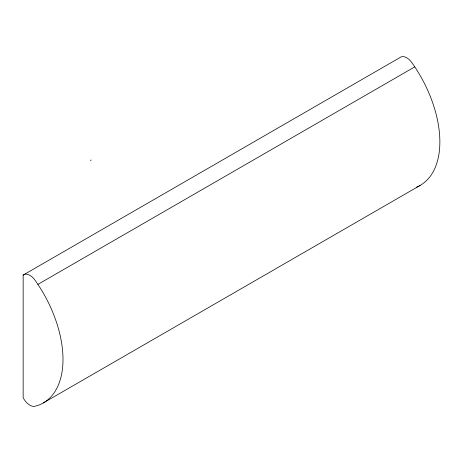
<?xml version="1.0" encoding="UTF-8"?>
<svg xmlns="http://www.w3.org/2000/svg" width="463" height="463" viewBox="0 0 463 463"><rect width="100%" height="100%" fill="white"/><g stroke="black" fill="none" stroke-linecap="round" stroke-linejoin="round"><path stroke-width="0.69" d="M23.15 275.08L24.417 274.327A12.582 7.263 60 0 1 35.246 280.497L38.041 284.589A95.158 54.935 60 0 1 38.053 405.362L34.331 406.398A12.582 7.263 60 0 1 23.15 397.74L23.15 275.08L401.276 56.804A12.582 7.263 60 0 1 412.111 62.974L414.906 67.06A95.158 54.935 60 0 1 416.272 187.318M90.412 160.476L91.223 160.013M37.908 284.392L414.773 66.869M43.285 402.937L420.149 185.414"/></g></svg>
